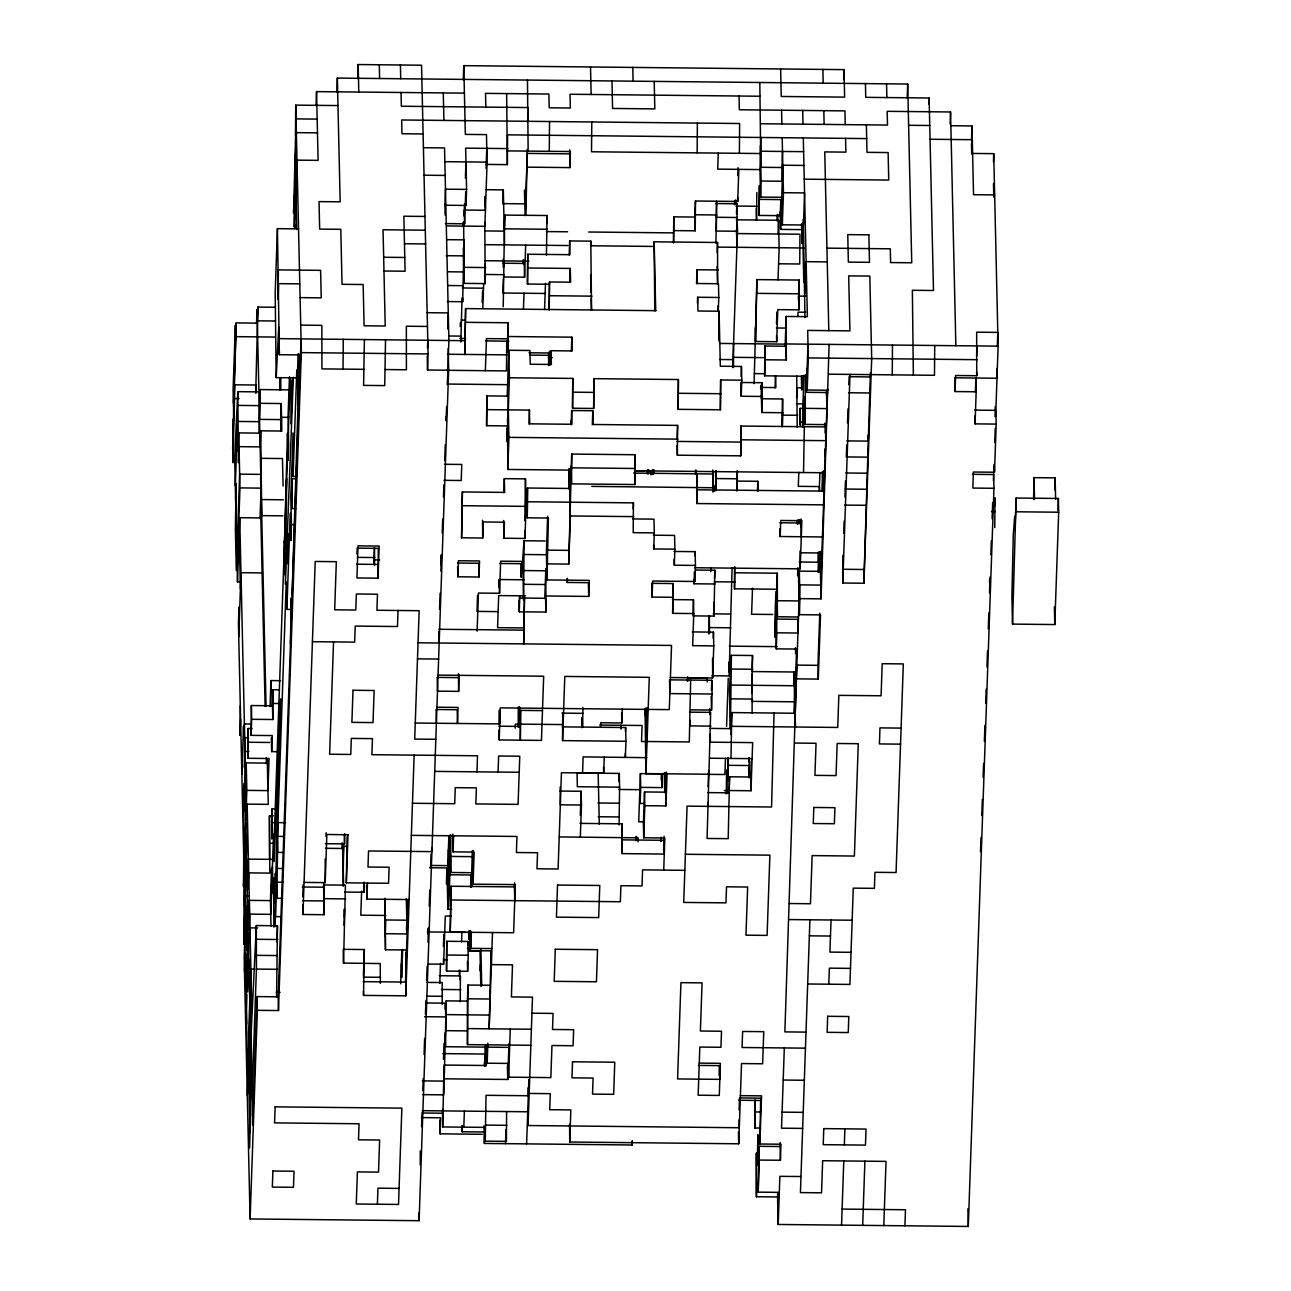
<?xml version="1.0" encoding="UTF-8"?>
<svg xmlns="http://www.w3.org/2000/svg" width="1291" height="1291" viewBox="0 0 1291 1291"><rect width="100%" height="100%" fill="white"/><g stroke="black" fill="none" stroke-linecap="round" stroke-linejoin="round"><path stroke-width="1.5" d="M233.429 403.147L236.221 322.911L257.345 323.137L257.91 307.08L275.177 307.258M232.622 448.994L236.221 322.911M256.167 392.884L255.989 385.025L234.865 384.799L232.945 462.743L232.88 419.188L233.187 432.937M258.91 391.883L237.786 391.657L234.672 458.144L237.496 581.886L241.32 581.918M235.301 485.642L236.979 437.504M290.491 389.898L259.781 389.575L260.088 403.325L281.212 403.55L281.825 431.049L260.717 430.823L260.153 446.88L239.029 446.654L238.464 462.694L237.786 391.657M235.608 499.391L236.172 483.35L235.365 529.181L236.301 570.428L239.658 474.152L260.782 474.378M237.851 435.196L237.286 451.253L236.673 423.755M238.157 448.945L238.722 432.905L259.846 433.13M237.173 568.137L239.965 487.901L238.722 432.905M237.496 581.886L239.723 517.691L260.847 517.917L265.123 706.484M238.738 636.883L240.965 572.688L262.089 572.914M240.304 705.628L240.045 735.418L240.61 719.377M256.538 323.428L257.038 309.388L266.043 706.145M241.853 774.374L243.531 726.236L243.838 739.985L244.402 723.928L250.164 723.993M255.699 393.045L257.91 307.08M242.789 815.622L243.902 783.524L244.532 811.022L245.096 794.982M245.338 765.176L243.66 813.33L246.775 950.822L247.904 918.724L244.774 781.233M245.645 778.925L246.21 762.884L267.334 763.11M258.926 433.453L259.781 389.575M243.725 856.869L243.483 886.659L245.71 822.48M252.035 728.527L248.195 728.495L247.953 758.285L269.061 758.511L267.947 790.608L246.823 790.382L246.21 762.884M246.274 806.423L246.823 790.382M247.953 758.285L248.195 728.495M260.088 403.325L259.523 419.381L280.647 419.591L280.922 431.388M244.354 884.367L243.789 900.408L248.162 1092.912L250.389 1028.717M267.237 759.173L268.27 804.358L247.146 804.132L246.581 820.172L239.723 517.691M251.358 705.548L251.664 719.297L272.788 719.523L272.482 705.774L251.358 705.548L251.116 735.354L272.24 735.563L271.675 751.62L277.436 751.669M251.116 735.354L251.664 719.297M260.572 480.397L261.331 458.321L282.455 458.547L283.084 486.045M245.839 909.574L244.177 957.712L250.099 1218.946L419.091 1220.705L448.655 370.21L448.171 348.602M260.04 518.207L261.089 488.127L239.965 487.901M244.483 971.461L245.048 955.405M246.161 923.323L246.71 907.266L247.969 962.263M245.355 969.154L245.919 953.113L246.597 1024.166M246.468 937.072L247.582 904.975M260.717 430.823L261.718 515.625L282.842 515.835M245.984 996.652L246.533 980.611M246.291 1010.401L246.855 994.36M247.404 978.32L248.518 946.222M249.082 930.182L249.631 914.125L270.755 914.351L273.547 834.115L274.176 861.613L280.615 698.834L275.112 902.861M248.84 959.971L247.711 992.069L247.097 964.571L248.211 932.473L249.776 1001.219L248.647 1033.316L250.519 1115.811M247.533 1065.414L248.098 1049.357L249.97 1131.852M247.291 1095.204L250.083 1014.968L251.955 1097.463L256.425 969.089L256.344 925.534L277.468 925.76L276.564 997.394M298.544 228.878L277.42 228.652L275.193 292.847L276.193 377.634L297.317 377.86L298.156 353.782M250.954 1012.677L251.503 996.62L247.146 804.132M249.034 1090.605L249.583 1074.564M250.712 1042.466L256.344 925.534M249.905 1088.313L251.019 1056.216M249.663 1118.103L249.405 1147.909L250.777 1086.005M250.212 1102.062L251.325 1069.965M251.648 1083.714L252.197 1067.673M276.193 377.634L278.727 327.204L279.356 354.702L300.48 354.912M257.038 996.587L257.361 1010.337L278.469 1010.546L278.162 996.797L257.038 996.587L252.584 1124.961L250.325 985.178L250.89 969.121L254.73 969.17M279.356 354.702L277.42 228.652M250.099 1218.946L257.361 1010.337M280.099 390.092L280.518 378.053L280.889 389.801M267.64 776.859L268.205 760.802M270.077 706.645L270.981 680.567L280.583 680.68M280.647 419.591L281.212 403.55M270.884 706.355L270.981 680.567M281.035 431.339L281.519 417.3L289.2 417.38M272.482 705.774L273.046 689.733L278.808 689.781M273.289 815.847L269.448 815.799L269.819 873.103L248.695 872.877L248.146 888.918L248.388 859.128L273.353 859.386M272.788 719.523L273.046 689.733M269.512 859.354L269.448 815.799M337.984 105.572L295.736 105.136L295.494 134.926M272.062 808.908L271.804 838.714L272.062 808.908L275.903 808.957M271.029 926.131L270.448 900.602L271.562 868.504L271.868 882.253M293.88 226.619L295.8 148.675M289.442 376.762L288.054 416.88L288.684 444.378L288.119 460.435L287.49 432.937L284.456 542.962M294.606 228.329L296.978 160.132L318.102 160.358L316.537 91.613L464.405 93.146M273.87 847.864L290.185 378.489M284.085 570.832L284.327 541.042M290.911 380.2L290.975 423.738L292.573 377.601M293.38 377.311L285.392 584.21L286.699 478.783M275.08 926.631L276.532 884.513L276.855 898.262L282.616 898.326M276.855 898.262L277.904 822.625L285.585 822.706M290.733 609.449L286.892 609.417L290.233 513.124L290.862 540.622L291.427 524.582L290.798 497.083L293.025 432.888L293.089 476.444L296.93 476.476M296.059 478.783L292.218 478.735L291.669 494.792L291.976 508.541L295.817 508.573M276.919 941.801L277.468 925.76M291.976 508.541L292.218 478.735M293.089 476.444L296.785 370.13M298.495 389.317L292.105 595.619M299.044 373.26L299.609 357.22M278.162 996.797L301.045 338.871M278.469 1010.546L301.352 352.621L295.736 105.136M316.053 105.652L316.537 91.613M302.772 896.729L303.191 884.69M380.345 983.322L380.232 963.554L343.519 963.07L345.439 885.142L324.315 884.916L324.073 914.706L302.949 914.496L315.214 561.456L336.338 561.682L334.676 609.82L355.8 610.03L356.348 593.989L377.472 594.215L376.924 610.256L419.155 610.708L414.701 739.081L435.825 739.291M336.87 92.113L337.354 78.073L907.686 84.044L911.736 262.783L890.612 262.557L890.306 248.808L826.934 248.146M324.073 914.706L323.589 883.205M324.315 884.916L323.751 900.957L302.643 900.747M325.219 858.838L325.187 882.624L304.063 882.398M325.994 836.778L326.123 832.76M325.187 882.624L326.865 834.47L348.215 834.793M333.546 641.917L329.641 754.234L350.765 754.46L351.33 738.42L372.454 738.63L371.889 754.686L477.509 755.784L476.96 771.84M343.035 369.113L343.277 339.307M357.672 78.59L358.172 64.55L421.544 65.212L428.096 353.944L427.531 370.001L448.655 370.21M341.97 848.784L342.18 842.765M343.083 862.227L343.632 846.186L347.473 846.234M343.035 886.013L343.632 846.186M325.3 843.685L344.503 843.894L344.858 833.857M344.051 925.26L344.6 909.203M347.118 836.988L346.311 882.834L388.559 883.286L389.107 867.229L367.983 867.019L368.548 850.963L431.92 851.624L431.823 847.703M356.945 554.162L357.155 548.142L378.279 548.368L378.037 578.158L356.913 577.948L358.027 545.851L379.151 546.077L378.037 578.158M346.311 882.834L347.989 834.696M361.625 891.129L360.786 915.19L385.751 915.448M373.793 563.877L374.342 547.82M374.519 565.587L374.568 547.739M344.745 892.049L363.949 892.259L364.304 882.221M363.416 975.625L364.336 949.547L343.212 949.321L343.519 963.07M414.137 755.122L405.777 995.829L363.529 995.393L364.336 949.547M409.118 899.553L366.87 899.101L367.435 883.06M384.863 898.488L385.46 949.773L406.584 949.982M385.138 936.023L385.702 919.967L406.826 920.193M385.46 949.773L385.202 898.358M377.392 1204.229L377.956 1188.172L399.08 1188.398M398.031 610.482L397.483 626.522L355.235 626.087L354.67 642.127L312.438 641.692M400.662 983.839L401.84 949.74M402.647 949.434L401.662 977.529L401.356 963.78M405.713 952.29L405.777 995.829M406.471 930.214L407.52 900.134M408.246 901.844L405.455 982.08L363.223 981.644M427.499 348.215L427.773 340.195M444.911 205.221L445.476 189.18L466.584 189.39L466.035 205.447L444.911 205.221L445.137 215.048M447.719 328.963L448.284 312.922L427.16 312.696M420.237 1164.837L420.269 1150.959M421.56 1126.72L422.044 1112.681M422.819 1090.621L423.238 1078.582M424.077 1054.521L424.626 1038.464M425.465 1014.403L425.949 1000.347M426.659 980.289L427.143 966.249M427.983 942.188L428.467 928.148M429.241 906.072L429.79 890.032M430.565 867.972L431.049 853.932M439.553 609.207L440.118 593.166M440.876 571.09L441.441 555.049M442.2 532.989L442.7 518.934M443.459 496.874L443.878 484.835M444.717 460.774L445.266 444.717M446.605 406.617L446.105 420.656L446.024 416.719M447.364 384.54L448.897 340.421L444.54 147.932L423.416 147.707M463.291 79.687L463.776 65.647L844.007 69.633L844.621 97.132L781.249 96.47L780.635 68.972M462.936 226.377L463.082 222.375M460.241 326.381L460.387 322.363M463.743 226.086L463.872 222.068M464.082 216.065L464.502 204.026M465.405 177.948L465.97 161.891M460.839 342.018L462.033 298.011M447.332 301.561L462.678 301.723L464.05 239.836L446.767 239.658M445.395 223.585L464.599 223.795L465.728 191.697L466.035 205.447M439.779 983.435L440.473 963.376M484.77 222.375L485.238 283.6L464.115 283.375L463.647 222.165M443.426 946.448L443.846 934.426M465.615 308.581L464.808 354.428L465.615 308.581L655.941 310.663M442.216 1004.333L442.184 982.564L426.821 982.403M428.241 964.054L443.604 964.216L445.282 916.077L451.043 916.142M446.396 883.98L446.944 867.939L429.661 867.746M448.865 835.551L447.816 865.632L430.532 865.454M457.869 576.787L458.418 560.746L479.542 560.956L478.993 577.012L457.869 576.787L457.643 566.959M482.318 1134.289L440.07 1133.837L440.634 1117.796L421.431 1117.586M446.767 941.268L446.525 971.074L467.649 971.3L468.213 955.243L467.891 941.494L446.767 941.268L446.525 971.074M451.721 909.219L447.88 909.187L450.123 844.992M504.329 478.654L504.636 492.404L462.388 491.952L461.581 537.798L482.705 538.024L483.27 521.967L504.394 522.193L503.829 538.234L524.953 538.46L526.066 506.362L525.453 478.864L504.329 478.654L503.845 492.694M443.459 1059.33L444.023 1043.289M445.201 1009.191L445.411 1003.172L426.208 1002.962M450.43 858.741L448.752 906.879L447.687 859.741M461.581 537.798L462.388 491.952M506.621 1111.567L506.362 1141.357L485.238 1141.131L484.932 1127.382L442.684 1126.946L442.506 1109.179M422.673 1094.639L443.797 1094.849L446.283 1000.864L467.407 1001.09L467.471 1044.629L530.843 1045.29M473.2 850.446L472.183 886.465L471.86 872.716L450.737 872.49L450.817 834.841M442.684 1126.946L444.056 1065.059L486.287 1065.495L486.997 1045.436M508.848 1047.372L445.476 1046.711L446.283 1000.864M514.738 900.65L514.431 886.901L451.059 886.239L450.252 932.086L513.624 932.748L515.303 884.609L473.055 884.157L472.732 870.408M452.867 834.083L453.044 851.85L474.168 852.076L473.055 884.157M458.305 677.63L437.181 677.404L437.504 691.153L458.612 691.379L458.45 673.612M450.252 932.086L451.059 886.239M453.044 851.85L453.593 835.793M458.612 691.379L459.176 675.322M484.754 206.544L485.109 196.506L485.416 210.255L464.292 210.046L464.599 223.795M486.078 168.427L486.772 148.368M482.205 302.53L482.624 290.491M463.776 65.647L465.341 134.393L486.465 134.619L487.094 162.117L484.851 226.312L446.46 225.909M459.79 970.203L459.58 976.222L459.338 970.364M482.802 308.259L483.641 284.181M460.241 979.934L460.371 975.931L439.263 975.706M461.565 941.833L461.92 931.795M460.274 1001.703L460.371 975.931M477.557 595.361L477.008 611.401L498.116 611.627M485.368 370.695L486.481 338.597L507.605 338.823L507.928 352.572L508.17 322.766L465.922 322.33M477.105 631.17L478.428 593.053L499.552 593.279L500.666 561.182L521.79 561.407L521.225 577.448L520.918 563.699L499.795 563.473M467.762 945.512L467.891 941.494M482.544 520.257L482.705 538.024M571.171 470.118L507.799 469.456L508.928 437.359L507.992 396.111L486.868 395.901L486.61 425.691L507.734 425.917M483.189 1131.981L462.065 1131.771L462.275 1125.752M469.036 931.182L468.762 939.202L468.585 931.344M470.586 887.046L470.989 875.008L449.881 874.782L449.558 861.032M486.61 425.691L486.868 395.901M467.407 1001.09L467.955 985.049L489.079 985.259M469.634 936.895L469.843 930.876M471.376 886.756L472.296 850.769M463.808 1127.172L464.373 1111.115M467.471 1044.629L467.955 985.049M739.097 1119.878L739.275 1127.737L528.051 1125.526L532.505 997.152L511.397 996.926L512.511 964.845L491.387 964.619L491.064 950.87L469.94 950.644L470.505 934.603M491.936 948.578L470.812 948.352L471.376 932.312M502.812 203.913L503.312 189.874L486.029 189.696M503.216 267.14L503.264 259.201M546.448 255.344L547.045 215.516L504.797 215.081L504.248 231.121L485.045 230.928M486.223 164.409L507.347 164.635L507.589 134.845L866.681 138.589M503.361 278.969L502.877 293.009L545.125 293.46M503.78 266.93L504.797 215.081M507.347 164.635L506.653 93.597M480.107 970.719L480.317 964.7M503.2 306.758L503.99 260.927M498.955 587.55L499.246 579.53L524.211 579.788M506.734 341.114L506.492 370.92L446.96 370.291M507.605 338.823L508.17 322.766M507.185 396.402L508.783 350.264L529.907 350.49L530.23 364.24L551.354 364.465L551.031 350.716L572.155 350.926L571.848 337.177L508.476 336.515M484.69 1066.076L485.109 1054.053L442.861 1053.601M503.668 520.483L503.829 538.234M485.497 1065.785L486.191 1045.726M508.783 350.264L509.412 377.763L507.185 441.958L506.863 428.209M632.38 1140.97L632.235 1144.988L484.383 1143.439L484.932 1127.382M531.957 1013.209L553.081 1013.419L552.516 1029.476L573.64 1029.685L573.091 1045.742L551.967 1045.516L550.854 1077.614L508.606 1077.162L508.283 1063.413L487.159 1063.203L487.869 1043.144M492.5 932.522L489.144 1028.814L491.064 950.87M498.955 724.203L499.439 710.163L499.746 723.912L415.25 723.025M485.238 1141.131L486.045 1095.301L528.293 1095.736L528.116 1087.877M498.084 772.05L498.633 756.01L519.757 756.219L518.078 804.374L475.83 803.922L476.395 787.881L455.271 787.655L454.722 803.712L412.474 803.26M438.052 675.112L543.672 676.21L541.445 740.405L499.197 739.953L500.311 707.871L669.287 709.63L671.53 645.435L418.042 642.789M527.599 121.612L528.084 107.556L401.356 106.233L401.033 92.484M523.452 263.735L523.581 259.717M525.921 215.29L527.196 149.482M528.148 151.112L527.47 80.058M523.452 309.275L524.001 293.235M503.442 276.968L524.566 277.194L525.679 245.096M591.552 310.195L590.794 241.159L569.67 240.933L569.976 254.682L527.729 254.246L527.486 284.036L548.61 284.262M527.486 284.036L527.729 254.246M515.206 728.189L515.335 724.17L519.176 724.219M544.786 598.572L545.835 568.476L545.899 612.031L519.24 611.837L519.805 595.797M525.453 478.864L524.792 520.693M518.304 707.242L518.175 727.091M524.081 540.751L522.661 559.1L523.597 600.347L524.081 540.751L545.205 540.977M519.095 706.952L519.095 726.768M528.939 424.126L529.423 410.086L487.175 409.65M519.208 726.72L519.563 706.79M547.578 563.877L568.702 564.102L570.38 515.964L569.751 488.466L527.503 488.014L527.261 517.82L548.385 518.046L547.013 579.933L589.261 580.369L588.712 596.426L546.464 595.974M505.491 1143.648L505.991 1129.609M444.362 1078.808L507.734 1079.47L508.993 1043.354M514.431 886.901L514.56 882.883M520.563 710.389L520.321 740.179L520.563 710.389L541.687 710.599M524.469 598.056L523.662 643.902L524.469 598.056L545.593 598.282L545.899 612.031M527.261 517.82L527.503 488.014M508.606 1077.162L510.268 1029.024M546.771 223.537L547.045 215.516M549.272 151.337L549.53 121.532M544.576 309.501L545.48 283.423M549.482 281.971L549.191 309.792L549.482 281.971L570.606 282.18L570.283 268.431L528.035 267.995M548.61 365.466L548.562 353.589M548.949 365.337L549.433 351.297M550.547 364.756L551.031 350.716M547.642 516.319L546.4 552.435L547.013 579.933M526.615 1143.874L528.858 1079.696L529.165 1093.445L550.289 1093.655L549.724 1109.711L570.848 1109.921L569.734 1142.019L738.726 1143.794L741.518 1063.558L762.642 1063.768L763.756 1031.67L742.632 1031.461L742.067 1047.501L805.439 1048.163M527.599 167.152L569.847 167.604L569.67 149.837M569.847 167.604L570.396 151.547L507.024 150.886M569.17 254.989L569.67 240.933M569.799 282.487L570.283 268.431M571.364 351.233L571.848 337.177M568.847 468.988L568.831 488.805M568.944 488.756L569.299 468.827M571.187 424.561L571.671 410.522L592.795 410.748L593.102 424.497L677.597 425.385L677.355 455.174L740.727 455.836L740.969 426.046L825.465 426.918L825.772 440.667L741.276 439.795M509.412 377.763L572.784 378.424L572.542 408.23L593.666 408.456L593.908 378.65L678.404 379.538L678.146 409.328L720.394 409.78L720.652 379.974L741.776 380.2L741.212 396.24L762.336 396.466L761.771 412.507L782.895 412.733L782.411 426.772M569.751 488.466L570.444 468.407M572.542 408.23L572.784 378.424M580.337 837.133L581.45 805.035L560.326 804.809L560.165 787.042M625.28 753.395L625.377 757.333L625.925 741.276L562.569 740.614L562.731 712.826L563.118 724.574L520.87 724.138M588.712 596.426L588.389 582.677L567.265 582.451L567.411 578.433M568.702 564.102L571.735 454.077L635.107 454.739L634.865 484.528L571.493 483.867L571.09 466.196M562.569 740.614L564.796 676.436L649.292 677.323L645.936 773.599L709.308 774.261M571.493 483.867L571.735 454.077M590.649 245.177L590.794 241.159M581.773 727.672L582.128 717.651M592.311 424.787L592.795 410.748M593.908 378.65L593.666 408.456M582.58 727.382L582.935 707.452M569.573 1124.267L569.734 1142.019M580.305 815.347L581.144 791.286L560.02 791.06M582.564 772.938L583.129 756.897L646.726 757.656M600.573 726.768L600.702 722.75L621.826 722.976L622.31 708.937M411.345 835.358L516.965 836.455L516.416 852.512L537.54 852.738L536.975 868.778L558.099 869.004L561.44 772.712L603.688 773.164L604.253 757.107M619.002 781.442L619.293 773.422L577.045 772.97L577.351 786.719L619.599 787.171L619.067 824.981M621.713 839.86L663.961 840.312L664.268 854.061L622.02 853.609L622.278 823.819L580.03 823.384M625.473 731.545L625.619 727.527L562.247 726.865M633.219 508.896L633.429 502.877L527.809 501.763M634.865 484.528L635.107 454.739M622.02 853.609L622.278 823.819M633.429 502.877L633.187 532.667L654.311 532.893L653.746 548.933L674.87 549.159L674.322 565.2L695.446 565.426L694.881 581.483L652.633 581.031L652.084 597.087L673.192 597.297L672.643 613.354L693.767 613.564L692.654 645.661L713.778 645.887L712.664 677.985L670.416 677.533M717.667 284.02L717.522 242.482L654.15 241.82L654.795 310.905M635.705 840.715L635.85 836.697M648.469 473.636L648.615 469.617M636.511 840.409L636.641 836.407M638.044 841.845L638.174 837.827L559.213 836.907M640.401 773.632L640.723 787.381L661.847 787.607L661.525 773.858L640.401 773.632L638.738 821.786L644.499 821.834M650.793 474.765L650.938 470.747M643.999 803.47L640.158 803.438L640.723 787.381M651.6 474.475L651.745 470.457M652.407 474.168L652.536 470.166M645.032 708.565L645.936 773.599M653.198 473.878L653.343 469.876M645.839 708.275L645.565 716.311L645.387 708.452M644.516 791.948L644.822 805.697L665.946 805.907L665.64 792.158L644.516 791.948L643.402 824.045L643.709 837.794L664.833 838.004L663.719 870.102M645.629 759.85L647.437 707.694M643.709 837.794L644.822 805.697M673.45 242.708L673.789 216.84L694.913 217.066L695.462 201.009L737.71 201.461L738.823 169.363M673.676 242.627L673.789 216.84M661.315 779.877L661.525 773.858M661.847 787.607L662.331 773.567M660.766 841.474L660.895 837.456M678.404 379.538L678.146 409.328M664.833 792.464L665.188 772.518M677.113 439.424L677.597 425.385M663.606 850.333L664.107 836.294M665.64 792.158L666.334 772.099M672.643 613.354L672.885 583.548L651.761 583.338L652.084 597.087M665.946 805.907L667.06 773.825M697.14 152.871L697.382 123.081M674.096 230.589L695.22 230.815L695.462 201.009M696.543 283.81L697.027 269.754L718.151 269.98M697.447 303.272L697.656 297.253L718.78 297.479L718.28 311.518M687.457 681.228L687.603 677.21M695.446 474.33L695.591 470.311M696.801 503.538L697.043 473.749L696.801 503.538L823.545 504.862M672.337 599.605L693.461 599.815L692.896 615.872L714.02 616.081L714.827 570.251L695.623 570.041M715.133 584L694.009 583.774L694.429 571.735M694.994 555.695L695.123 551.677L673.999 551.451M732.723 367.661L737.468 231.25L716.344 231.041L716.586 201.235L715.924 243.063M718.264 153.096L717.699 169.137L759.947 169.589L760.577 197.087L781.7 197.297L782.33 224.795L803.454 225.021L804.567 192.924L783.443 192.714L782.185 137.717M717.183 252.52L717.522 242.482M713.035 491.677L712.777 469.989M712.81 491.758L713.503 471.699M697.656 297.253L697.963 311.002L719.087 311.228L718.845 341.034M708.662 633.881L709.292 615.839M710.825 571.703L710.954 567.685M713.616 491.468L713.826 485.448L713.955 491.338M709.453 633.591L709.405 615.791M715.908 470.828L715.779 490.677M716.005 490.596L716.247 470.699M720.652 379.974L720.394 409.78M714.536 578.271L714.827 570.251M708.097 786.59L708.646 770.533M711.438 690.298L711.793 680.276L669.545 679.841L669.851 693.59L712.099 694.025L711.535 710.066L690.411 709.856M712.551 658.216L712.664 677.985M713.245 638.157L713.455 632.138L692.331 631.912M689.555 712.148L710.663 712.374L707.081 838.456L728.205 838.666L729.56 776.779L750.684 777.004L750.991 790.754L729.867 790.528M734.45 204.64L734.579 200.621M735.241 204.333L735.386 200.331M736.499 213.79L736.838 203.752L715.714 203.542M737.823 175.673L738.097 167.652M739.388 153.322L739.63 123.516L401.662 119.982L401.969 133.731L423.093 133.957M733.53 367.37L733.562 343.584M725.461 758.479L724.896 774.519L707.613 774.342M726.575 726.381L728.253 678.243M711.841 675.758L729.125 675.935L732.078 567.911M736.903 490.903L737.032 471.054M727.866 757.591L727.817 781.378L728.205 757.478M752.008 693.332L752.54 655.521L731.416 655.295L729.431 689.684L730.319 728.979M734.482 567.039L734.514 588.809L776.762 589.245L777.392 616.743L798.516 616.969M737.129 490.806L737.371 470.925M741.115 376.472L741.454 366.45L720.33 366.224L719.087 311.228M730.432 728.931L731.416 655.295M734.514 588.809L734.934 566.878M740.727 455.836L740.969 426.046M719.168 1075.661L719.523 1065.624L698.399 1065.414M729.56 776.779L729.012 792.819L707.888 792.609M731.029 734.66L731.787 712.584L795.159 713.261L799.629 584.871L820.753 585.097L827.579 388.526M730.996 758.43L731.787 712.584M756.607 220.309L756.784 192.52M759.947 169.589L761.061 137.492M755.251 327.753L755.558 341.502L776.682 341.728L777.795 309.63L798.919 309.856L799.161 280.05L756.913 279.614L754.089 383.637M759.156 215.436L759.398 185.63L759.156 215.436L780.264 215.645L780.829 199.605L759.705 199.379M759.818 82.495L760.819 167.281L781.943 167.507L782.265 181.256L761.141 181.03L760.334 145.673M755.558 341.502L756.913 279.614M760.577 197.087L761.141 181.03M752.508 588.196L751.604 614.274L772.728 614.484M757.462 491.322L757.801 481.301L736.677 481.075M761.012 389.027L761.157 385.008L761.771 412.507M748.845 761.835L748.99 757.817M752.54 655.521L751.975 671.562L794.223 671.998L795.482 727.011M741.212 396.24L740.905 382.491L762.029 382.717L761.464 398.758L782.588 398.984L782.895 412.733M749.087 777.585L749.329 757.688M752.12 713.1L752.024 673.531M764.885 346.02L765.192 359.769L786.316 359.995L786.009 346.246L764.885 346.02L764.627 375.826L806.875 376.262M739.114 1109.986L739.533 1097.947L760.657 1098.157L759.85 1144.004L780.974 1144.229L780.41 1160.27L759.286 1160.06L758.979 1146.311L780.103 1146.521L780.41 1160.27M750.684 777.004L751.249 760.948M764.627 375.826L765.192 359.769M750.991 790.754L752.669 742.615L710.421 742.164L710.244 734.305M776.94 220.826L777.134 214.806M777.731 220.535L777.94 214.516M778.037 234.284L778.538 220.245L736.29 219.809M776.504 323.96L776.924 311.938M778.037 279.84L779.151 247.743L778.538 220.245M781.943 167.507L782.507 151.467M775.068 387.865L775.488 375.826M801.921 223.601L801.711 229.62L780.587 229.395L782.814 165.216L803.938 165.426M782.33 224.795L783.443 192.714M755.057 1100.206L754.88 1127.995L760.641 1128.06M754.88 1127.995L755.17 1100.174M781.684 425.062L782.588 398.984M776.762 589.245L777.327 573.204L735.079 572.768M803.309 137.927L807.375 316.666L786.251 316.456L785.089 346.585M756.429 1196.741L756.365 1153.202L756.429 1196.741L777.553 1196.967L778.183 1224.465L968.298 1226.45L993.957 488.288L993.634 474.539L972.51 474.313M775.956 635.091L776.52 619.051L797.644 619.277L797.951 633.026L776.827 632.8L775.891 591.552L774.778 623.65L775.084 637.399L775.649 621.342L776.278 648.84L797.402 649.066M758.979 1146.311L758.172 1192.142L779.296 1192.368M776.278 648.84L776.827 632.8M777.392 616.743L777.327 573.204M822.432 536.959L780.184 536.507L780.732 520.467L801.856 520.693L800.178 568.831L694.574 567.733M786.316 359.995L786.251 316.456M758.172 1192.142L759.286 1160.06M759.85 1144.004L761.529 1095.865L740.405 1095.639M797.903 316.166L798.048 312.148L805.729 312.228M798.467 300.109L799.161 280.05M796.644 397.822L796.999 387.784L802.76 387.849M802.712 223.311L802.018 243.37L801.566 223.73M797.209 427.321L796.725 376.004M804.39 266.269L803.825 282.309L802.486 223.391M799.678 424.449L800.226 408.392L804.067 408.44M798.806 472.296L798.306 486.336L819.43 486.562L819.527 490.483M800.404 426.159L800.226 408.392M802.147 376.004L801.663 390.043L801.34 376.294M805.003 293.767L806.117 261.67L827.241 261.895M797.79 524.146L797.935 520.144M804.971 317.554L803.309 219.131M803.744 375.423L802.502 427.369M793.739 686.054L794.223 671.998M797.58 575.721L797.854 567.701M799.387 523.565L799.532 519.563M802.728 427.289L803.712 399.209L804.019 412.959M794.255 713.584L794.546 685.747L731.174 685.085M795.789 649.647L795.659 653.666L795.514 647.775M803.535 426.998L804.583 396.902L805.213 424.4L826.337 424.626M805.342 374.842L805.213 424.4M777.553 1196.967L777.698 1192.949M794.368 713.552L796.531 651.358M798.758 587.179L799.323 571.122L820.43 571.348L821.06 598.846L799.936 598.621L799.323 571.122M800.017 551.063L800.178 568.831M800.856 527.002L801.13 518.982M806.004 378.57L806.149 374.551M777.876 1210.716L778.425 1194.659M780.103 1146.521L780.248 1142.519M803.535 472.554L804.341 426.708M827.45 392.529L806.326 392.319L807.988 344.164M778.183 1224.465L779.861 1176.327L800.985 1176.537M784.315 1047.953L781.523 1128.189L802.647 1128.399M797.144 678.856L818.268 679.082L817.961 665.333L796.837 665.107L784.88 1031.896L806.004 1032.122M818.268 679.082L820.511 614.887L799.387 614.677L799.936 598.621M828.322 390.237L807.198 390.011L808.311 357.914L807.682 330.415L849.93 330.867L848.687 275.871L869.811 276.08L871.683 358.575L863.873 583.242L842.749 583.016L842.926 555.227M819.301 490.564L819.93 472.506M818.042 572.22L818.736 552.161M818.833 571.929L819.543 551.87M822.319 471.635L822.319 491.451L823.125 471.344M819.64 571.639L820.334 551.58M824.659 427.208L824.804 423.206M820.43 571.348L821.141 551.289M823.932 471.054L823.222 491.113L696.495 489.789M825.256 432.937L825.465 426.918M826.579 394.836L826.708 390.818M817.961 665.333L819.769 613.177M809.909 919.789L800.42 1192.594L821.544 1192.803L822.657 1160.722L886.029 1161.384L883.802 1225.562M821.06 598.846L829.112 344.39M843.652 79.655L844.007 69.633M843.685 533.167L844.104 521.128M844.943 497.051L845.492 481.01M846.751 444.911L846.331 456.933L867.455 457.159M847.525 422.835L848.009 408.795M848.849 384.734L849.123 376.698L870.247 376.924M828.79 984.194L829.355 968.153L850.479 968.379M831.033 920.015L829.919 952.096L851.027 952.322M842.749 583.016L849.994 374.406M863.873 583.242L870.392 372.921M841.554 1225.127L843.781 1160.932M844.346 1144.891L844.895 1128.85M862.678 1225.353L864.905 1161.158M892.242 374.842L892.484 345.052M907.202 98.084L907.686 84.044M913.366 375.068L912.366 290.281L933.49 290.491L929.117 98.003L865.745 97.341L865.438 83.592M928.907 104.022L929.117 98.003M904.926 1225.788L905.475 1209.748L842.103 1209.086M950.128 124.017L950.547 111.978L887.191 111.316L887.498 125.066L760.754 123.742M993.957 488.288L972.833 488.063L973.382 472.022L994.506 472.232L996.184 424.094L975.06 423.868L976.174 391.786L955.05 391.56L955.614 375.503L976.738 375.729L976.674 332.19L997.798 332.4L997.298 346.456M971.494 139.993L971.994 125.953L950.87 125.727M971.816 153.742L972.301 139.702L930.053 139.25M975.383 392.077L975.867 378.037L976.174 391.786M976.625 355.961L976.98 345.94M993.457 161.698L993.731 153.661L972.607 153.451M995.216 406.633L995.087 416.573M980.531 851.64L981.015 837.601M981.789 815.541L982.338 799.484M983.113 777.424L983.597 763.384M984.371 741.324L984.92 725.268M985.695 703.208L986.179 689.168M986.953 667.092L987.502 651.051M988.277 628.991L988.825 612.935M989.519 592.876L990.084 576.835M990.859 554.775L991.343 540.735M992.101 518.659L992.666 502.619M993.425 480.559L993.989 464.502M994.764 442.442L995.248 428.402M995.668 416.364L998.104 346.149L993.731 153.661M994.732 505.83L995.006 497.81L994.764 527.599M1016.13 498.036L1015.016 530.117L1014.694 516.368L1013.274 534.716L1011.902 596.603L1012.531 624.102L1054.779 624.554L1058.685 512.22L1058.378 498.471L1016.13 498.036L1012.531 624.102M1055.635 499.472L1055.134 477.864L1034.01 477.654L1033.591 499.585M1054.715 489.902L1055.134 477.864M1057.958 510.51L1058.378 498.471M760.125 96.244L570.025 94.259L570.332 108.008L549.208 107.782L548.901 94.033L485.529 93.372L485.836 107.121M317.166 119.111L296.042 118.885L293.573 212.87L294.122 196.829L294.445 210.578M908.622 125.292L929.746 125.501M317.473 132.86L296.349 132.634L295.236 164.732L296.72 229.54M507.896 148.594L465.648 148.142L466.584 189.39M761.383 151.241L803.631 151.676M760.512 153.532L591.52 151.773L591.778 121.967M569.525 153.855L527.293 153.403L525.13 215.597L524.436 190.1M444.846 161.682L487.094 162.117M424.029 175.205L445.153 175.431M804.245 179.175L888.741 180.062L888.127 152.564L867.003 152.338L866.374 124.84M994.667 194.909L973.543 194.699L971.994 125.953M503.619 203.623L524.743 203.849M735.967 206.06L757.091 206.27M695.784 214.758L716.908 214.984M716.037 217.291L737.161 217.501L736.596 233.558L799.968 234.22L799.726 264.01L778.602 263.784M424.965 216.452L403.841 216.226L405.1 271.223L383.976 271.013M505.12 228.83L547.352 229.265M425.288 230.201L383.04 229.766L385.218 326.01L364.094 325.784L363.158 284.536L342.034 284.31L340.792 229.314L319.668 229.104L319.038 201.606L340.162 201.816L337.354 78.073M546.496 231.573L567.604 231.783M588.728 232.009L673.224 232.896M404.47 243.725L425.594 243.951M485.351 244.677L567.927 245.532M590.971 245.774L652.423 246.42M717.699 247.097L804.115 248.001M446.202 255.699L463.485 255.876M383.653 257.264L404.777 257.474M484.787 260.717L528.955 261.185M503.119 263.219L524.243 263.445L524.566 277.194M464.679 267.334L485.787 267.56M447.574 271.772L462.936 271.933M485.109 274.467L504.313 274.676M299.786 283.875L278.662 283.649L278.114 299.706L278.356 269.9L320.604 270.352L321.217 297.85L300.109 297.624M447.88 285.521L463.243 285.682M462.372 287.974L483.496 288.2M757.236 293.364L799.468 293.799M806.294 296.188L798.613 296.107L798.919 309.856M549.788 295.72L592.036 296.155M461.258 320.071L465.099 320.12M258.216 320.83L275.499 321.007M776.359 327.979L785.961 328.075M300.722 325.122L321.846 325.348L321.911 368.887L364.159 369.323M427.466 326.445L406.342 326.22L406.407 369.775L385.283 369.549M449.171 335.999L460.693 336.112M459.838 338.42L465.599 338.484M236.527 336.661L274.935 337.064M279.921 338.645L464.486 340.679M485.61 340.905L508.896 341.244M720.12 343.438L785.412 344.132M786.865 343.955L998.104 346.149M529.036 352.782L550.16 353.008M301.352 352.621L428.096 353.944M447.525 354.25L507.056 354.864M530.101 355.106L549.304 355.315M733.869 357.333L764.595 357.655M808.311 357.914L977.287 359.689M548.433 357.607L552.274 357.639M719.555 359.495L732.998 359.624M828.87 374.18L934.49 375.294L934.732 345.488M754.444 373.599L764.046 373.696M447.283 384.04L506.798 384.67M760.512 387.413L775.875 387.574L775.601 375.778M848.574 392.754L869.698 392.98M573.091 392.174L594.215 392.399M678.711 393.287L720.959 393.723M796.434 403.841L804.115 403.922M235.172 398.548L239.013 398.596M805.762 408.359L826.885 408.585L826.482 390.899M974.753 410.118L995.877 410.344L996.184 424.094M238.093 405.406L259.217 405.632M782.265 415.137L797.628 415.282M800.549 422.141L804.39 422.189M237.528 421.447L258.652 421.673M508.928 437.359L677.904 439.134M846.896 440.893L868.02 441.119L867.891 435.228M677.033 441.425L740.405 442.087M444.491 464.276L461.775 464.453L461.21 480.51L443.926 480.317M572.042 467.826L635.414 468.488M634.543 470.779L824.659 472.764M845.783 472.99L866.907 473.216M635.011 470.973L644.612 471.086M633.671 473.071L712.632 474.007M716.424 478.558L737.548 478.783M591.746 486.384L712.955 487.756M845.218 489.031L866.342 489.257M844.669 505.088L865.793 505.297M262.267 499.569L283.391 499.795M462.711 505.701L526.066 506.362M991.472 511.526L995.313 511.559M1016.437 511.785L1058.685 512.22M570.38 515.964L633.736 516.626M632.864 518.917L653.988 519.143L654.311 532.893M779.861 522.758L800.985 522.984L801.308 536.733M291.427 524.582L295.268 524.63M653.44 535.184L674.564 535.41L674.87 549.159M547.271 550.127L568.379 550.353M800.743 552.79L821.867 553M524.404 554.501L545.528 554.727M357.51 557.373L374.793 557.567M799.177 561.988L818.381 562.198L818.171 552.37M373.922 559.858L379.683 559.923M457.547 563.037L478.671 563.263L478.993 577.012M356.59 564.199L377.714 564.409M842.426 569.266L863.55 569.492M523.839 570.557L544.963 570.783M714.31 581.773L735.434 581.999M524.162 584.307L545.27 584.533M525.566 595.861L498.681 595.571L497.568 627.668L524.453 627.942M777.94 600.702L799.064 600.928M518.934 598.088L524.695 598.153M713.197 613.87L730.48 614.048M709.663 627.571L730.787 627.797M438.859 629.266L523.355 630.153M729.367 646.145L777.376 646.646M417.493 658.846L438.617 659.055M731.723 669.045L752.847 669.271M687.925 677.823L707.129 678.017L707.21 681.938M731.481 698.834L752.605 699.06M751.733 701.368L793.981 701.804M273.353 703.482L279.114 703.53M436.939 707.21L458.063 707.42L457.498 723.476L457.192 709.727L436.068 709.501L436.374 723.25M561.94 713.116L583.064 713.342M710.986 726.123L689.862 725.897L689.733 720.007M732.11 726.333L837.73 727.446L838.843 695.349L881.091 695.784L882.205 663.703L903.329 663.913L896.067 872.522L874.943 872.313L874.394 888.353L853.27 888.143L849.914 984.42L807.666 983.984M901.086 728.108L879.962 727.882L879.413 743.939L900.537 744.149M599.831 725.058L642.079 725.494L641.53 741.55L645.371 741.583M498.875 726.204L519.999 726.43M710.115 728.414L731.239 728.64M794.917 743.051L816.041 743.277L814.928 775.358L836.052 775.584L837.165 743.487L858.289 743.713L854.384 856.046L812.136 855.594L810.458 903.748L789.334 903.522M248.55 737.726L244.709 737.677L244.467 767.483L245.016 751.427L248.856 751.475M248.501 742.244L269.625 742.47M709.872 758.22L752.12 758.656M728.382 765.321L749.506 765.547M434.712 771.389L519.208 772.276M618.728 789.463L639.852 789.689L640.158 803.438M724.348 790.56L728.189 790.608M597.911 802.986L619.035 803.212M598.233 816.735L619.357 816.961M272.369 822.657L276.209 822.706M278.211 836.374L283.972 836.439M270.077 843.297L273.918 843.346M325.477 848.3L342.761 848.477M685.392 854.271L769.888 855.158L767.096 935.394L745.972 935.168L747.65 887.03L726.526 886.804L725.962 902.861L683.73 902.425L687.07 806.133L771.566 807.02L774.035 713.035M283.407 852.48L277.646 852.415L277.339 838.666L286.263 581.918L286.892 609.417M451.301 856.449L472.425 856.659M684.843 870.328L642.595 869.876L642.03 885.933L620.906 885.707L620.358 901.747L451.366 899.988M277.097 868.472L282.858 868.52M277.404 882.221L283.165 882.269M302.32 886.998L323.444 887.207M245.532 895.825L249.373 895.857M324.622 898.665L345.746 898.891M270.448 900.602L249.324 900.376L249.389 943.931L249.954 927.874L257.635 927.955M788.785 919.563L852.157 920.225M281.18 916.675L275.419 916.61L275.354 873.055L275.661 886.804M809.344 935.83L830.468 936.056M427.434 931.941L465.841 932.344M386.009 933.716L407.133 933.942L406.326 898.584M256.667 939.283L277.791 939.509M467.439 948.514L471.28 948.546M468.488 950.822L480.01 950.951L480.817 986.308M447.089 955.017L468.213 955.243M256.102 955.34L277.226 955.55M443.652 959.697L447.493 959.746M256.425 969.089L277.533 969.299M363.271 977.126L380.555 977.303M441.49 989.471L460.693 989.681M276.29 992.263L280.131 992.311M427.127 996.152L442.49 996.313M468.278 998.798L489.402 999.008M446.589 1014.613L488.837 1015.065M424.594 1016.695L445.718 1016.921M468.02 1028.588L531.392 1029.25M467.164 1030.88L446.04 1030.67L445.411 1003.172M699.27 1063.106L720.394 1063.332L719.281 1095.43L698.157 1095.204L699.819 1047.066L720.943 1047.275L721.508 1031.235L700.384 1031.009L702.062 982.871L680.938 982.661L677.581 1078.937L719.829 1079.373L719.523 1065.624M783.201 1080.034L804.325 1080.26M422.367 1080.89L443.491 1081.1M738.662 1100.239L759.786 1100.465M755.429 1111.954L761.19 1112.019M782.088 1112.132L803.212 1112.358M422.125 1110.68L527.745 1111.777L528.051 1125.526M423.174 1113.003L442.377 1113.197M485.803 1125.09L506.927 1125.316M1054.376 606.867L1054.779 624.554M1034.01 477.654L1034.511 499.246M993.489 183.467L993.796 197.216M996.765 368.435L996.991 378.247L954.743 377.811L955.05 391.56M994.377 466.341L994.506 472.232M989.552 579.014L989.729 586.856M971.477 143.963L971.703 153.774M976.642 371.808L976.738 375.729M974.883 416.009L975.06 423.868M950.547 111.978L955.856 345.714M967.895 1208.779L968.298 1226.45M886.562 83.818L886.869 97.567M845.25 124.63L844.943 110.881L739.323 109.767L739.017 96.018M845.557 138.379L845.879 152.128L824.755 151.902L828.806 330.641M822.883 69.407L823.19 83.157M823.819 110.655L824.126 124.404M825.03 448.865L825.207 456.724M823.69 471.134L823.787 475.072M819.995 551.709L820.124 557.599M802.695 110.429L803.002 124.178M806.697 368.403L807.198 390.011M805.923 374.632L806.326 392.319M799.064 519.724L799.161 523.646M797.241 520.386L797.338 524.324M798.354 569.492L799.387 614.677M795.966 667.415L796.273 681.164M781.571 110.219L781.878 123.968M780.184 211.724L780.587 229.395M776.553 335.838L776.682 341.728M780.006 528.665L780.184 536.507M762.029 382.717L762.336 396.466M756.219 208.577L756.494 220.358M757.801 481.301L758.027 491.113M737.629 197.523L737.71 201.461M741.454 366.45L741.776 380.2M736.838 203.752L737.468 231.25M735.838 200.153L735.935 204.091M736.515 229.62L736.903 247.307M748.635 767.855L748.861 777.666M734.918 200.492L735.015 204.43M728.802 662.186L729.028 672.014M738.452 1131.997L738.726 1143.794M718.78 297.479L718.458 283.73L697.334 283.504L697.027 269.754M717.15 266.382L717.554 284.068M718.038 305.677L718.167 311.567M727.172 793.497L726.639 769.92L726.268 793.836M713.713 602.332L714.02 616.081M713.455 632.138L713.778 645.887M711.793 680.276L712.099 694.025M711.228 696.317L711.535 710.066M709.663 708.775L709.808 714.665M694.736 209.207L695.22 230.815M708.097 802.421L708.194 806.359M696.043 470.15L696.123 474.071M695.123 551.677L695.446 565.426M694.655 571.655L694.881 581.483M693.929 579.837L694.009 583.774M693.461 599.815L693.767 613.564M690.669 680.05L689.297 741.954L647.049 741.502L646.743 727.753M687.829 677.13L687.925 681.051M677.13 445.347L677.355 455.174M674.176 559.31L674.322 565.2M672.885 583.548L673.192 597.297M654.198 81.381L654.827 108.896L612.58 108.444L611.95 80.946M654.15 241.82L655.715 310.566M664.268 772.857L664.72 792.496M653.795 469.698L653.891 473.636M652.875 470.037L652.972 473.975M661.121 837.375L661.218 841.312M653.666 545.012L653.746 548.933M648.26 469.746L648.356 473.668M647.356 470.069L647.437 474.007M632.768 67.422L633.074 81.172M646.291 708.114L646.178 743.81M625.619 727.527L625.925 741.276M632.154 1141.05L632.235 1144.988M621.6 713.148L621.826 722.976M620.955 725.268L621.052 729.205M619.293 773.422L619.599 787.171M590.52 66.971L591.149 94.469M603.559 767.257L603.688 773.164M590.633 274.886L591.036 292.557M591.165 298.447L591.439 310.243M598.169 773.196L599.314 824.271M582.241 717.602L582.467 727.43M581.144 791.286L581.45 805.035M571.671 410.522L571.978 424.271L529.73 423.835L529.423 410.086M570.977 420.688L571.058 424.61M567.185 578.513L567.265 582.451M523.242 259.846L523.339 263.767M524.775 530.601L524.953 538.46M518.982 600.057L519.24 611.837M503.312 189.874L504.555 244.87M507.557 418.058L507.799 469.456M499.246 579.53L499.552 593.279M507.411 1065.72L507.734 1079.47M498.971 730.141L499.197 739.953M506.104 1129.577L506.362 1141.357M484.787 263.961L485.238 283.6M486.852 1049.454L487.159 1063.203M485.852 1045.855L486.287 1065.495M484.932 1046.194L485.384 1065.833M484.383 1062.235L484.464 1066.172M480.881 948.643L481.721 985.969M483.98 1125.752L484.383 1143.439M463.308 248.033L464.115 283.375M462.598 297.801L462.678 301.723M470.989 875.008L471.263 886.788M470.408 930.682L470.812 948.352M469.504 931.005L469.94 950.644M467.423 961.472L467.649 971.3M443.281 92.936L443.91 120.434M461.936 1125.865L462.065 1131.771M449.897 835.164L450.737 872.49M448.38 849.591L449.01 877.089M440.86 555.259L441.086 565.071M446.944 867.939L447.88 909.187M438.908 631.234L439.166 643.015M443.475 958.325L443.604 964.216M445.169 1032.961L445.476 1046.711M427.224 356.251L427.531 370.001M439.763 1120.088L440.07 1133.837M428.128 928.261L428.257 934.168M400.42 64.986L400.726 78.735M418.913 1212.862L419.091 1220.705M379.296 64.776L379.602 78.525M385.525 339.759L384.734 385.606L363.61 385.38L364.401 339.533M358.172 64.55L358.785 92.048M366.563 885.352L366.87 899.101M363.723 882.431L363.949 892.259M363.433 991.456L363.529 995.393M344.277 834.067L344.503 843.894M342.68 844.556L343.616 885.804M344.148 909.38L344.326 917.223M298.608 353.621L299.367 387.01M294.751 224.327L294.832 228.249M298.802 403.066L298.189 375.568L297.931 405.358M297.14 370.001L297.317 377.86M302.723 904.668L302.949 914.496M291.556 611.676L291.233 597.927L290.443 643.773M285.827 481.075L286.134 494.824M279.711 378.344L279.986 390.14M283.778 557.083L284.165 574.769M271.368 737.871L271.675 751.62M272.433 866.213L273.063 893.711L273.611 877.654L273.821 927.099M271.013 884.545L271.32 898.294M266.285 757.543L266.414 763.433M235.656 338.952L235.349 325.203L233.122 389.398L233.736 416.896M238.851 519.999L240.416 588.744M239.287 620.842L238.98 607.093L238.432 623.133L244.983 911.866M246.888 833.921L243.854 943.963L246.888 833.921M287.941 533.78L287.699 563.57L287.941 533.78M272.901 1171.018L272.336 1187.074L293.46 1187.3L294.025 1171.244L272.901 1171.018M275.128 1106.839L274.563 1122.88L359.059 1123.767L358.511 1139.808L379.635 1140.034L378.521 1172.131L357.397 1171.905L356.268 1204.003L398.516 1204.438L401.872 1108.162L275.128 1106.839M353.008 690.265L351.894 722.363L373.018 722.589L374.132 690.491L353.008 690.265M555.308 949.24L554.194 981.321L596.442 981.773L597.555 949.676L555.308 949.24M557.534 885.045L556.421 917.143L598.669 917.578L599.782 885.481L557.534 885.045M572.526 1061.783L571.978 1077.84L593.085 1078.05L592.537 1094.106L613.661 1094.316L614.774 1062.219L572.526 1061.783M757.801 1134.854L757.543 1164.643L757.801 1134.854M813.814 807.456L813.249 823.513L834.373 823.723L834.938 807.682L813.814 807.456M823.771 1128.624L823.222 1144.665L865.47 1145.117L866.019 1129.06L823.771 1128.624M827.676 1016.291L827.128 1032.332L848.252 1032.558L848.8 1016.517L827.676 1016.291M868.875 234.833L847.751 234.623L848.365 262.121L869.488 262.331L868.875 234.833"/></g></svg>
